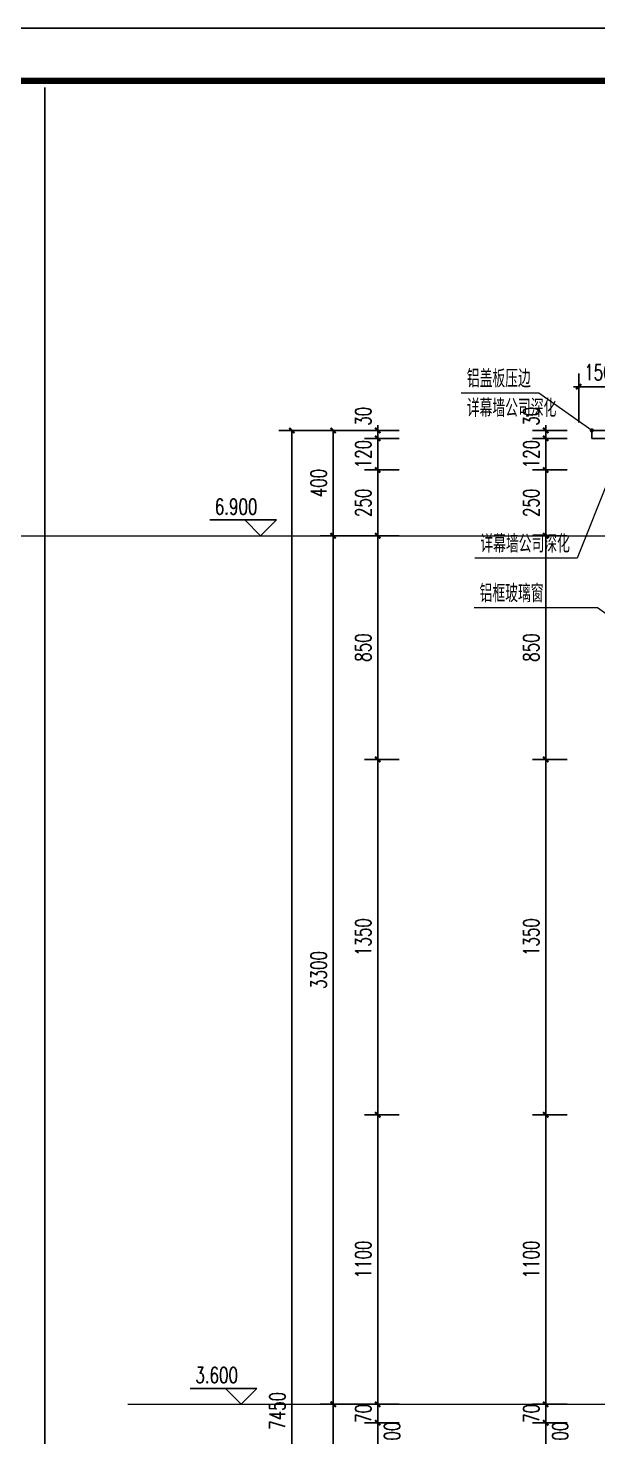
# Model space of a CAD drawing. Header units: millimetres. Extents: x -13830 to 215738, y -24143 to 193994.
# Drawn here: x 192873 to 195039, y 59605 to 64957 of the extents above; entities that cross this region are included whole.
import ezdxf

# ---------------------------------------------------------------- set-up
doc = ezdxf.new("R2010")
doc.units = ezdxf.units.MM
doc.header["$LTSCALE"] = 100
doc.linetypes.add('CENTER2', pattern=[28.575, 19.05, -3.175, 3.175, -3.175])
doc.linetypes.add('DOTE', pattern=[2.42, 2, -0.2, 0.02, -0.2])
doc.layers.get('0').update_dxf_attribs({"linetype": 'CONTINUOUS'})
doc.layers.get('DEFPOINTS').update_dxf_attribs({"linetype": 'CONTINUOUS'})
doc.layers.add('A-_ANOTGRID_E-', color=8, linetype='CENTER2', lineweight=5)
doc.layers.add('DIM_LEAD', color=3, linetype='CONTINUOUS', lineweight=13)
for name, color, linetype in [('DIM_ELEV', 3, 'CONTINUOUS'), ('MCST ELevations 1S$0$D-METAL', 74, 'CONTINUOUS'), ('PUB_DIM', 3, 'CONTINUOUS'), ('PUB_TEXT', 7, 'CONTINUOUS'), ('TK HAHA', 1, 'CONTINUOUS'), ('图框', 7, 'CONTINUOUS')]:
    doc.layers.add(name, color=color, linetype=linetype)
doc.styles.add('_TCH_DIM', font='SIMPLEX', dxfattribs={"bigfont": 'GBCBIG'})
doc.styles.add('_TCH_DIM_T3', font='SIMPLEX', dxfattribs={"width": 0.705882, "bigfont": 'GBCBIG'})
doc.dimstyles.new('_TCH_ARCH&&20', dxfattribs={"dimtxt": 59.5, "dimasz": 20, "dimexe": 50, "dimexo": 60, "dimgap": 25.25, "dimtad": 1, "dimdec": 0, "dimzin": 0, "dimdsep": 46, "dimtxsty": '_TCH_DIM_T3', "dimblk": 'ARCHTICK', "dimcen": 0.09, "dimclrt": 7, "dimazin": 2, "dimtfac": 1, "dimtdec": 0, "dimtix": 1, "dimtmove": 2, "dimatfit": 3, "dimfxl": 1, "dimtolj": 1, "dimtzin": 0, "dimarcsym": 0})

# ---------------------------------------------------------------- blocks, each defined once
blk = doc.blocks.new('TJAD_TK_A1')
at = {"layer": '图框'}
blk.add_line((1341.38, 950.45), (500.38, 950.45), dxfattribs=at)
at = {"layer": '图框', "const_width": 1.2}
blk.add_lwpolyline([(1331.38, 940.45), (525.38, 940.45), (525.38, 366.45), (1331.38, 366.45)], close=True, dxfattribs=at)
blk = doc.blocks.new('180703-expo')
at = {"layer": '图框'}
blk.add_blockref('TJAD_TK_A1', (-500.38, -356.45), dxfattribs=at)
blk = doc.blocks.new('_ArchTick')
at = {"color": 0, "linetype": 'ByBlock', "const_width": 0.4}
blk.add_lwpolyline([(-0.5, -0.5), (0.5, 0.5)], dxfattribs=at)
blk = doc.blocks.new('*D343')
at = {"layer": 'DEFPOINTS', "color": 0, "transparency": 16777216}
for p in [(194840.4, 59658.7), (194982.3, 59658.7), (194982.3, 59558.7)]:
    blk.add_point(p, dxfattribs=at)
at = {"layer": 'PUB_DIM', "color": 0, "lineweight": -2, "transparency": 16777216}
for p, q in [((194922.3, 59658.7), (194790.4, 59658.7)), ((194840.4, 59558.7), (194840.4, 59658.7)), ((194922.3, 59558.7), (194790.4, 59558.7))]:
    blk.add_line(p, q, dxfattribs=at)
at = {"layer": 'PUB_DIM', "color": 0, "lineweight": -2, "transparency": 16777216, "xscale": 20, "yscale": 20, "zscale": 20}
for p, rotation in [((194840.4, 59658.7), 90), ((194840.4, 59558.7), 270)]:
    blk.add_blockref('_ArchTick', p, dxfattribs=dict(at, rotation=rotation))
at = {"layer": 'PUB_DIM', "color": 7, "transparency": 16777216, "insert": (194895.4, 59608.7), "char_height": 59.5, "attachment_point": 5, "rotation": 90, "style": '_TCH_DIM_T3'}
blk.add_mtext('\\A1;100', dxfattribs=at)
blk = doc.blocks.new('*D344')
at = {"layer": 'DEFPOINTS', "color": 0, "transparency": 16777216}
for p in [(194840.4, 59728.7), (194982.3, 59728.7), (194982.3, 59658.7)]:
    blk.add_point(p, dxfattribs=at)
at = {"layer": 'PUB_DIM', "color": 0, "lineweight": -2, "transparency": 16777216}
for p, q in [((194840.4, 59728.7), (194840.4, 59748.7)), ((194922.3, 59728.7), (194790.4, 59728.7)), ((194840.4, 59658.7), (194840.4, 59728.7)), ((194922.3, 59658.7), (194790.4, 59658.7)), ((194840.4, 59658.7), (194840.4, 59638.7))]:
    blk.add_line(p, q, dxfattribs=at)
at = {"layer": 'PUB_DIM', "color": 0, "lineweight": -2, "transparency": 16777216, "xscale": 20, "yscale": 20, "zscale": 20}
for p, rotation in [((194840.4, 59728.7), 270), ((194840.4, 59658.7), 90)]:
    blk.add_blockref('_ArchTick', p, dxfattribs=dict(at, rotation=rotation))
at = {"layer": 'PUB_DIM', "color": 7, "transparency": 16777216, "insert": (194785.4, 59693.7), "char_height": 59.5, "attachment_point": 5, "rotation": 90, "style": '_TCH_DIM_T3'}
blk.add_mtext('\\A1;70', dxfattribs=at)
blk = doc.blocks.new('*D345')
at = {"layer": 'DEFPOINTS', "color": 0, "transparency": 16777216}
for p in [(194840.4, 60828.7), (194982.3, 60828.7), (194982.3, 59728.7)]:
    blk.add_point(p, dxfattribs=at)
at = {"layer": 'PUB_DIM', "color": 0, "lineweight": -2, "transparency": 16777216}
for p, q in [((194922.3, 60828.7), (194790.4, 60828.7)), ((194840.4, 59728.7), (194840.4, 60828.7)), ((194922.3, 59728.7), (194790.4, 59728.7))]:
    blk.add_line(p, q, dxfattribs=at)
at = {"layer": 'PUB_DIM', "color": 0, "lineweight": -2, "transparency": 16777216, "xscale": 20, "yscale": 20, "zscale": 20}
for p, rotation in [((194840.4, 60828.7), 90), ((194840.4, 59728.7), 270)]:
    blk.add_blockref('_ArchTick', p, dxfattribs=dict(at, rotation=rotation))
at = {"layer": 'PUB_DIM', "color": 7, "transparency": 16777216, "insert": (194785.4, 60278.7), "char_height": 59.5, "attachment_point": 5, "rotation": 90, "style": '_TCH_DIM_T3'}
blk.add_mtext('\\A1;1100', dxfattribs=at)
blk = doc.blocks.new('*D346')
at = {"layer": 'DEFPOINTS', "color": 0, "transparency": 16777216}
for p in [(194840.4, 62178.7), (194982.3, 62178.7), (194982.3, 60828.7)]:
    blk.add_point(p, dxfattribs=at)
at = {"layer": 'PUB_DIM', "color": 0, "lineweight": -2, "transparency": 16777216}
for p, q in [((194922.3, 62178.7), (194790.4, 62178.7)), ((194840.4, 60828.7), (194840.4, 62178.7)), ((194922.3, 60828.7), (194790.4, 60828.7))]:
    blk.add_line(p, q, dxfattribs=at)
at = {"layer": 'PUB_DIM', "color": 0, "lineweight": -2, "transparency": 16777216, "xscale": 20, "yscale": 20, "zscale": 20}
for p, rotation in [((194840.4, 62178.7), 90), ((194840.4, 60828.7), 270)]:
    blk.add_blockref('_ArchTick', p, dxfattribs=dict(at, rotation=rotation))
at = {"layer": 'PUB_DIM', "color": 7, "transparency": 16777216, "insert": (194785.4, 61503.7), "char_height": 59.5, "attachment_point": 5, "rotation": 90, "style": '_TCH_DIM_T3'}
blk.add_mtext('\\A1;1350', dxfattribs=at)
blk = doc.blocks.new('*D347')
at = {"layer": 'DEFPOINTS', "color": 0, "transparency": 16777216}
for p in [(194840.4, 63028.7), (194982.3, 63028.7), (194982.3, 62178.7)]:
    blk.add_point(p, dxfattribs=at)
at = {"layer": 'PUB_DIM', "color": 0, "lineweight": -2, "transparency": 16777216}
for p, q in [((194922.3, 63028.7), (194790.4, 63028.7)), ((194840.4, 62178.7), (194840.4, 63028.7)), ((194922.3, 62178.7), (194790.4, 62178.7))]:
    blk.add_line(p, q, dxfattribs=at)
at = {"layer": 'PUB_DIM', "color": 0, "lineweight": -2, "transparency": 16777216, "xscale": 20, "yscale": 20, "zscale": 20}
for p, rotation in [((194840.4, 63028.7), 90), ((194840.4, 62178.7), 270)]:
    blk.add_blockref('_ArchTick', p, dxfattribs=dict(at, rotation=rotation))
at = {"layer": 'PUB_DIM', "color": 7, "transparency": 16777216, "insert": (194785.4, 62603.7), "char_height": 59.5, "attachment_point": 5, "rotation": 90, "style": '_TCH_DIM_T3'}
blk.add_mtext('\\A1;850', dxfattribs=at)
blk = doc.blocks.new('*D348')
at = {"layer": 'DEFPOINTS', "color": 0, "transparency": 16777216}
for p in [(194840.4, 63278.7), (194982.3, 63278.7), (194982.3, 63028.7)]:
    blk.add_point(p, dxfattribs=at)
at = {"layer": 'PUB_DIM', "color": 0, "lineweight": -2, "transparency": 16777216}
for p, q in [((194922.3, 63278.7), (194790.4, 63278.7)), ((194840.4, 63028.7), (194840.4, 63278.7)), ((194922.3, 63028.7), (194790.4, 63028.7))]:
    blk.add_line(p, q, dxfattribs=at)
at = {"layer": 'PUB_DIM', "color": 0, "lineweight": -2, "transparency": 16777216, "xscale": 20, "yscale": 20, "zscale": 20}
for p, rotation in [((194840.4, 63278.7), 90), ((194840.4, 63028.7), 270)]:
    blk.add_blockref('_ArchTick', p, dxfattribs=dict(at, rotation=rotation))
at = {"layer": 'PUB_DIM', "color": 7, "transparency": 16777216, "insert": (194785.4, 63153.7), "char_height": 59.5, "attachment_point": 5, "rotation": 90, "style": '_TCH_DIM_T3'}
blk.add_mtext('\\A1;250', dxfattribs=at)
blk = doc.blocks.new('*D349')
at = {"layer": 'DEFPOINTS', "color": 0, "transparency": 16777216}
for p in [(194840.4, 63398.7), (194982.3, 63398.7), (194982.3, 63278.7)]:
    blk.add_point(p, dxfattribs=at)
at = {"layer": 'PUB_DIM', "color": 0, "lineweight": -2, "transparency": 16777216}
for p, q in [((194922.3, 63398.7), (194790.4, 63398.7)), ((194840.4, 63398.7), (194840.4, 63418.7)), ((194840.4, 63278.7), (194840.4, 63398.7)), ((194922.3, 63278.7), (194790.4, 63278.7)), ((194840.4, 63278.7), (194840.4, 63258.7))]:
    blk.add_line(p, q, dxfattribs=at)
at = {"layer": 'PUB_DIM', "color": 0, "lineweight": -2, "transparency": 16777216, "xscale": 20, "yscale": 20, "zscale": 20}
for p, rotation in [((194840.4, 63398.7), 270), ((194840.4, 63278.7), 90)]:
    blk.add_blockref('_ArchTick', p, dxfattribs=dict(at, rotation=rotation))
at = {"layer": 'PUB_DIM', "color": 7, "transparency": 16777216, "insert": (194785.4, 63338.7), "char_height": 59.5, "attachment_point": 5, "rotation": 90, "style": '_TCH_DIM_T3'}
blk.add_mtext('\\A1;120', dxfattribs=at)
blk = doc.blocks.new('*D350')
at = {"layer": 'DEFPOINTS', "color": 0, "transparency": 16777216}
for p in [(194840.4, 63428.7), (194982.3, 63428.7), (194982.3, 63398.7)]:
    blk.add_point(p, dxfattribs=at)
at = {"layer": 'PUB_DIM', "color": 0, "lineweight": -2, "transparency": 16777216}
for p, q in [((194922.3, 63428.7), (194790.4, 63428.7)), ((194840.4, 63428.7), (194840.4, 63448.7)), ((194840.4, 63398.7), (194840.4, 63428.7)), ((194922.3, 63398.7), (194790.4, 63398.7)), ((194840.4, 63398.7), (194840.4, 63378.7))]:
    blk.add_line(p, q, dxfattribs=at)
at = {"layer": 'PUB_DIM', "color": 0, "lineweight": -2, "transparency": 16777216, "xscale": 20, "yscale": 20, "zscale": 20}
for p, rotation in [((194840.4, 63428.7), 270), ((194840.4, 63398.7), 90)]:
    blk.add_blockref('_ArchTick', p, dxfattribs=dict(at, rotation=rotation))
at = {"layer": 'PUB_DIM', "color": 7, "transparency": 16777216, "insert": (194785.4, 63482.7), "char_height": 59.5, "attachment_point": 5, "rotation": 90, "style": '_TCH_DIM_T3'}
blk.add_mtext('\\A1;30', dxfattribs=at)
blk = doc.blocks.new('*D452')
at = {"layer": 'DEFPOINTS', "color": 0, "transparency": 16777216}
for p in [(195115.9, 63594.7), (194965.9, 63398.7), (195115.9, 63398.7)]:
    blk.add_point(p, dxfattribs=at)
at = {"layer": 'PUB_DIM', "color": 0, "lineweight": -2, "transparency": 16777216}
for p, q in [((194965.9, 63458.7), (194965.9, 63644.7)), ((195115.9, 63458.7), (195115.9, 63644.7)), ((194965.9, 63594.7), (194945.9, 63594.7)), ((194965.9, 63594.7), (195115.9, 63594.7)), ((195115.9, 63594.7), (195135.9, 63594.7))]:
    blk.add_line(p, q, dxfattribs=at)
at = {"layer": 'PUB_DIM', "color": 0, "lineweight": -2, "transparency": 16777216, "xscale": 20, "yscale": 20, "zscale": 20}
blk.add_blockref('_ArchTick', (194965.9, 63594.7), dxfattribs=at)
at = {"layer": 'PUB_DIM', "color": 0, "lineweight": -2, "transparency": 16777216, "xscale": 20, "yscale": 20, "zscale": 20, "rotation": 180}
blk.add_blockref('_ArchTick', (195115.9, 63594.7), dxfattribs=at)
at = {"layer": 'PUB_DIM', "color": 7, "transparency": 16777216, "insert": (195040.9, 63649.7), "char_height": 59.5, "attachment_point": 5, "style": '_TCH_DIM_T3'}
blk.add_mtext('\\A1;150', dxfattribs=at)
blk = doc.blocks.new('*D453')
at = {"layer": 'DEFPOINTS', "color": 0, "transparency": 16777216}
for p in [(193875.8, 63428.7), (194168.8, 63428.7), (194168.8, 55978.7)]:
    blk.add_point(p, dxfattribs=at)
at = {"layer": 'PUB_DIM', "color": 0, "lineweight": -2, "transparency": 16777216}
for p, q in [((194108.8, 63428.7), (193825.8, 63428.7)), ((193875.8, 55978.7), (193875.8, 63428.7)), ((194108.8, 55978.7), (193825.8, 55978.7))]:
    blk.add_line(p, q, dxfattribs=at)
at = {"layer": 'PUB_DIM', "color": 0, "lineweight": -2, "transparency": 16777216, "xscale": 20, "yscale": 20, "zscale": 20}
for p, rotation in [((193875.8, 63428.7), 90), ((193875.8, 55978.7), 270)]:
    blk.add_blockref('_ArchTick', p, dxfattribs=dict(at, rotation=rotation))
at = {"layer": 'PUB_DIM', "color": 7, "transparency": 16777216, "insert": (193820.8, 59703.7), "char_height": 59.5, "attachment_point": 5, "rotation": 90, "style": '_TCH_DIM_T3'}
blk.add_mtext('\\A1;7450', dxfattribs=at)
blk = doc.blocks.new('*D455')
at = {"layer": 'DEFPOINTS', "color": 0, "transparency": 16777216}
for p in [(194032.7, 59728.7), (194228.8, 59728.7), (194228.8, 56128.7)]:
    blk.add_point(p, dxfattribs=at)
at = {"layer": 'PUB_DIM', "color": 0, "lineweight": -2, "transparency": 16777216}
for p, q in [((194168.8, 59728.7), (193982.7, 59728.7)), ((194032.7, 56128.7), (194032.7, 59728.7)), ((194168.8, 56128.7), (193982.7, 56128.7))]:
    blk.add_line(p, q, dxfattribs=at)
at = {"layer": 'PUB_DIM', "color": 0, "lineweight": -2, "transparency": 16777216, "xscale": 20, "yscale": 20, "zscale": 20}
for p, rotation in [((194032.7, 59728.7), 90), ((194032.7, 56128.7), 270)]:
    blk.add_blockref('_ArchTick', p, dxfattribs=dict(at, rotation=rotation))
at = {"layer": 'PUB_DIM', "color": 7, "transparency": 16777216, "insert": (193977.7, 57928.7), "char_height": 59.5, "attachment_point": 5, "rotation": 90, "style": '_TCH_DIM_T3'}
blk.add_mtext('\\A1;3600', dxfattribs=at)
blk = doc.blocks.new('*D456')
at = {"layer": 'DEFPOINTS', "color": 0, "transparency": 16777216}
for p in [(194032.7, 63028.7), (194228.8, 63028.7), (194228.8, 59728.7)]:
    blk.add_point(p, dxfattribs=at)
at = {"layer": 'PUB_DIM', "color": 0, "lineweight": -2, "transparency": 16777216}
for p, q in [((194168.8, 63028.7), (193982.7, 63028.7)), ((194032.7, 59728.7), (194032.7, 63028.7)), ((194168.8, 59728.7), (193982.7, 59728.7))]:
    blk.add_line(p, q, dxfattribs=at)
at = {"layer": 'PUB_DIM', "color": 0, "lineweight": -2, "transparency": 16777216, "xscale": 20, "yscale": 20, "zscale": 20}
for p, rotation in [((194032.7, 63028.7), 90), ((194032.7, 59728.7), 270)]:
    blk.add_blockref('_ArchTick', p, dxfattribs=dict(at, rotation=rotation))
at = {"layer": 'PUB_DIM', "color": 7, "transparency": 16777216, "insert": (193977.7, 61378.7), "char_height": 59.5, "attachment_point": 5, "rotation": 90, "style": '_TCH_DIM_T3'}
blk.add_mtext('\\A1;3300', dxfattribs=at)
blk = doc.blocks.new('*D457')
at = {"layer": 'DEFPOINTS', "color": 0, "transparency": 16777216}
for p in [(194032.7, 63428.7), (194228.8, 63428.7), (194228.8, 63028.7)]:
    blk.add_point(p, dxfattribs=at)
at = {"layer": 'PUB_DIM', "color": 0, "lineweight": -2, "transparency": 16777216}
for p, q in [((194168.8, 63428.7), (193982.7, 63428.7)), ((194032.7, 63028.7), (194032.7, 63428.7)), ((194168.8, 63028.7), (193982.7, 63028.7))]:
    blk.add_line(p, q, dxfattribs=at)
at = {"layer": 'PUB_DIM', "color": 0, "lineweight": -2, "transparency": 16777216, "xscale": 20, "yscale": 20, "zscale": 20}
for p, rotation in [((194032.7, 63428.7), 90), ((194032.7, 63028.7), 270)]:
    blk.add_blockref('_ArchTick', p, dxfattribs=dict(at, rotation=rotation))
at = {"layer": 'PUB_DIM', "color": 7, "transparency": 16777216, "insert": (193977.7, 63228.7), "char_height": 59.5, "attachment_point": 5, "rotation": 90, "style": '_TCH_DIM_T3'}
blk.add_mtext('\\A1;400', dxfattribs=at)
blk = doc.blocks.new('*D471')
at = {"layer": 'DEFPOINTS', "color": 0, "transparency": 16777216}
for p in [(194201.8, 59658.7), (194343.7, 59658.7), (194343.7, 59558.7)]:
    blk.add_point(p, dxfattribs=at)
at = {"layer": 'PUB_DIM', "color": 0, "lineweight": -2, "transparency": 16777216}
for p, q in [((194283.7, 59658.7), (194151.8, 59658.7)), ((194201.8, 59558.7), (194201.8, 59658.7)), ((194283.7, 59558.7), (194151.8, 59558.7))]:
    blk.add_line(p, q, dxfattribs=at)
at = {"layer": 'PUB_DIM', "color": 0, "lineweight": -2, "transparency": 16777216, "xscale": 20, "yscale": 20, "zscale": 20}
for p, rotation in [((194201.8, 59658.7), 90), ((194201.8, 59558.7), 270)]:
    blk.add_blockref('_ArchTick', p, dxfattribs=dict(at, rotation=rotation))
at = {"layer": 'PUB_DIM', "color": 7, "transparency": 16777216, "insert": (194256.8, 59608.7), "char_height": 59.5, "attachment_point": 5, "rotation": 90, "style": '_TCH_DIM_T3'}
blk.add_mtext('\\A1;100', dxfattribs=at)
blk = doc.blocks.new('*D472')
at = {"layer": 'DEFPOINTS', "color": 0, "transparency": 16777216}
for p in [(194201.8, 59728.7), (194343.7, 59728.7), (194343.7, 59658.7)]:
    blk.add_point(p, dxfattribs=at)
at = {"layer": 'PUB_DIM', "color": 0, "lineweight": -2, "transparency": 16777216}
for p, q in [((194201.8, 59728.7), (194201.8, 59748.7)), ((194283.7, 59728.7), (194151.8, 59728.7)), ((194201.8, 59658.7), (194201.8, 59728.7)), ((194283.7, 59658.7), (194151.8, 59658.7)), ((194201.8, 59658.7), (194201.8, 59638.7))]:
    blk.add_line(p, q, dxfattribs=at)
at = {"layer": 'PUB_DIM', "color": 0, "lineweight": -2, "transparency": 16777216, "xscale": 20, "yscale": 20, "zscale": 20}
for p, rotation in [((194201.8, 59728.7), 270), ((194201.8, 59658.7), 90)]:
    blk.add_blockref('_ArchTick', p, dxfattribs=dict(at, rotation=rotation))
at = {"layer": 'PUB_DIM', "color": 7, "transparency": 16777216, "insert": (194146.8, 59693.7), "char_height": 59.5, "attachment_point": 5, "rotation": 90, "style": '_TCH_DIM_T3'}
blk.add_mtext('\\A1;70', dxfattribs=at)
blk = doc.blocks.new('*D473')
at = {"layer": 'DEFPOINTS', "color": 0, "transparency": 16777216}
for p in [(194201.8, 60828.7), (194343.7, 60828.7), (194343.7, 59728.7)]:
    blk.add_point(p, dxfattribs=at)
at = {"layer": 'PUB_DIM', "color": 0, "lineweight": -2, "transparency": 16777216}
for p, q in [((194283.7, 60828.7), (194151.8, 60828.7)), ((194201.8, 59728.7), (194201.8, 60828.7)), ((194283.7, 59728.7), (194151.8, 59728.7))]:
    blk.add_line(p, q, dxfattribs=at)
at = {"layer": 'PUB_DIM', "color": 0, "lineweight": -2, "transparency": 16777216, "xscale": 20, "yscale": 20, "zscale": 20}
for p, rotation in [((194201.8, 60828.7), 90), ((194201.8, 59728.7), 270)]:
    blk.add_blockref('_ArchTick', p, dxfattribs=dict(at, rotation=rotation))
at = {"layer": 'PUB_DIM', "color": 7, "transparency": 16777216, "insert": (194146.8, 60278.7), "char_height": 59.5, "attachment_point": 5, "rotation": 90, "style": '_TCH_DIM_T3'}
blk.add_mtext('\\A1;1100', dxfattribs=at)
blk = doc.blocks.new('*D474')
at = {"layer": 'DEFPOINTS', "color": 0, "transparency": 16777216}
for p in [(194201.8, 62178.7), (194343.7, 62178.7), (194343.7, 60828.7)]:
    blk.add_point(p, dxfattribs=at)
at = {"layer": 'PUB_DIM', "color": 0, "lineweight": -2, "transparency": 16777216}
for p, q in [((194283.7, 62178.7), (194151.8, 62178.7)), ((194201.8, 60828.7), (194201.8, 62178.7)), ((194283.7, 60828.7), (194151.8, 60828.7))]:
    blk.add_line(p, q, dxfattribs=at)
at = {"layer": 'PUB_DIM', "color": 0, "lineweight": -2, "transparency": 16777216, "xscale": 20, "yscale": 20, "zscale": 20}
for p, rotation in [((194201.8, 62178.7), 90), ((194201.8, 60828.7), 270)]:
    blk.add_blockref('_ArchTick', p, dxfattribs=dict(at, rotation=rotation))
at = {"layer": 'PUB_DIM', "color": 7, "transparency": 16777216, "insert": (194146.8, 61503.7), "char_height": 59.5, "attachment_point": 5, "rotation": 90, "style": '_TCH_DIM_T3'}
blk.add_mtext('\\A1;1350', dxfattribs=at)
blk = doc.blocks.new('*D475')
at = {"layer": 'DEFPOINTS', "color": 0, "transparency": 16777216}
for p in [(194201.8, 63028.7), (194343.7, 63028.7), (194343.7, 62178.7)]:
    blk.add_point(p, dxfattribs=at)
at = {"layer": 'PUB_DIM', "color": 0, "lineweight": -2, "transparency": 16777216}
for p, q in [((194283.7, 63028.7), (194151.8, 63028.7)), ((194201.8, 62178.7), (194201.8, 63028.7)), ((194283.7, 62178.7), (194151.8, 62178.7))]:
    blk.add_line(p, q, dxfattribs=at)
at = {"layer": 'PUB_DIM', "color": 0, "lineweight": -2, "transparency": 16777216, "xscale": 20, "yscale": 20, "zscale": 20}
for p, rotation in [((194201.8, 63028.7), 90), ((194201.8, 62178.7), 270)]:
    blk.add_blockref('_ArchTick', p, dxfattribs=dict(at, rotation=rotation))
at = {"layer": 'PUB_DIM', "color": 7, "transparency": 16777216, "insert": (194146.8, 62603.7), "char_height": 59.5, "attachment_point": 5, "rotation": 90, "style": '_TCH_DIM_T3'}
blk.add_mtext('\\A1;850', dxfattribs=at)
blk = doc.blocks.new('*D476')
at = {"layer": 'DEFPOINTS', "color": 0, "transparency": 16777216}
for p in [(194201.8, 63278.7), (194343.7, 63278.7), (194343.7, 63028.7)]:
    blk.add_point(p, dxfattribs=at)
at = {"layer": 'PUB_DIM', "color": 0, "lineweight": -2, "transparency": 16777216}
for p, q in [((194283.7, 63278.7), (194151.8, 63278.7)), ((194201.8, 63028.7), (194201.8, 63278.7)), ((194283.7, 63028.7), (194151.8, 63028.7))]:
    blk.add_line(p, q, dxfattribs=at)
at = {"layer": 'PUB_DIM', "color": 0, "lineweight": -2, "transparency": 16777216, "xscale": 20, "yscale": 20, "zscale": 20}
for p, rotation in [((194201.8, 63278.7), 90), ((194201.8, 63028.7), 270)]:
    blk.add_blockref('_ArchTick', p, dxfattribs=dict(at, rotation=rotation))
at = {"layer": 'PUB_DIM', "color": 7, "transparency": 16777216, "insert": (194146.8, 63153.7), "char_height": 59.5, "attachment_point": 5, "rotation": 90, "style": '_TCH_DIM_T3'}
blk.add_mtext('\\A1;250', dxfattribs=at)
blk = doc.blocks.new('*D477')
at = {"layer": 'DEFPOINTS', "color": 0, "transparency": 16777216}
for p in [(194201.8, 63398.7), (194343.7, 63398.7), (194343.7, 63278.7)]:
    blk.add_point(p, dxfattribs=at)
at = {"layer": 'PUB_DIM', "color": 0, "lineweight": -2, "transparency": 16777216}
for p, q in [((194283.7, 63398.7), (194151.8, 63398.7)), ((194201.8, 63398.7), (194201.8, 63418.7)), ((194201.8, 63278.7), (194201.8, 63398.7)), ((194283.7, 63278.7), (194151.8, 63278.7)), ((194201.8, 63278.7), (194201.8, 63258.7))]:
    blk.add_line(p, q, dxfattribs=at)
at = {"layer": 'PUB_DIM', "color": 0, "lineweight": -2, "transparency": 16777216, "xscale": 20, "yscale": 20, "zscale": 20}
for p, rotation in [((194201.8, 63398.7), 270), ((194201.8, 63278.7), 90)]:
    blk.add_blockref('_ArchTick', p, dxfattribs=dict(at, rotation=rotation))
at = {"layer": 'PUB_DIM', "color": 7, "transparency": 16777216, "insert": (194146.8, 63338.7), "char_height": 59.5, "attachment_point": 5, "rotation": 90, "style": '_TCH_DIM_T3'}
blk.add_mtext('\\A1;120', dxfattribs=at)
blk = doc.blocks.new('*D478')
at = {"layer": 'DEFPOINTS', "color": 0, "transparency": 16777216}
for p in [(194201.8, 63428.7), (194343.7, 63428.7), (194343.7, 63398.7)]:
    blk.add_point(p, dxfattribs=at)
at = {"layer": 'PUB_DIM', "color": 0, "lineweight": -2, "transparency": 16777216}
for p, q in [((194283.7, 63428.7), (194151.8, 63428.7)), ((194201.8, 63428.7), (194201.8, 63448.7)), ((194201.8, 63398.7), (194201.8, 63428.7)), ((194283.7, 63398.7), (194151.8, 63398.7)), ((194201.8, 63398.7), (194201.8, 63378.7))]:
    blk.add_line(p, q, dxfattribs=at)
at = {"layer": 'PUB_DIM', "color": 0, "lineweight": -2, "transparency": 16777216, "xscale": 20, "yscale": 20, "zscale": 20}
for p, rotation in [((194201.8, 63428.7), 270), ((194201.8, 63398.7), 90)]:
    blk.add_blockref('_ArchTick', p, dxfattribs=dict(at, rotation=rotation))
at = {"layer": 'PUB_DIM', "color": 7, "transparency": 16777216, "insert": (194146.8, 63482.7), "char_height": 59.5, "attachment_point": 5, "rotation": 90, "style": '_TCH_DIM_T3'}
blk.add_mtext('\\A1;30', dxfattribs=at)

msp = doc.modelspace()

# ---------------------------------------------------------------- linework, layer by layer
at = {"layer": 'A-_ANOTGRID_E-', "linetype": 'DOTE', "ltscale": 10}
for p, q in [((182749.3, 63028.7), (193400.9, 63028.7)), ((189381.3, 63028.7), (197118.2, 63028.7)), ((193252.4, 63028.7), (197005.6, 63028.7)), ((193252.4, 59728.7), (197005.6, 59728.7))]:
    msp.add_line(p, q, dxfattribs=at)
at = {"layer": 'DEFPOINTS'}
msp.add_line((192936.8, 64732.2), (192936.8, 53252.2), dxfattribs=at)
at = {"layer": 'DIM_ELEV'}
for p, q in [((193816.7, 63088.7), (193563.5, 63088.7)), ((193756.7, 63028.7), (193696.7, 63088.7)), ((193756.7, 63028.7), (193816.7, 63088.7)), ((193743, 59788.7), (193489.8, 59788.7)), ((193683, 59728.7), (193623, 59788.7)), ((193683, 59728.7), (193743, 59788.7))]:
    msp.add_line(p, q, dxfattribs=at)
at = {"layer": 'DIM_LEAD'}
for p, q in [((194814.7, 63570.9), (194519.7, 63570.9)), ((195015.9, 63428.7), (194814.7, 63570.9)), ((195085.9, 63257.7), (194960.6, 62943.4)), ((194960.6, 62943.4), (194571, 62943.4)), ((195037.3, 62754.9), (194568.3, 62754.9)), ((195162.6, 62664.8), (195037.3, 62754.9))]:
    msp.add_line(p, q, dxfattribs=at)
at = {"layer": 'DIM_LEAD', "const_width": 8}
msp.add_lwpolyline([(195019.1, 63426.4, 1), (195012.6, 63431, 1)], format="xyb", close=True, dxfattribs=at)
at = {"layer": 'MCST ELevations 1S$0$D-METAL'}
msp.add_lwpolyline([(197005.6, 63428.7), (195015.9, 63428.7), (195015.9, 63398.7), (197005.6, 63398.7)], dxfattribs=at)
at = {"layer": 'TK HAHA', "color": 1}
msp.add_lwpolyline([(182098.2, 53077.2), (182098.2, 64957.2), (198918.2, 64957.2), (198918.2, 53077.2)], close=True, dxfattribs=at)

# ---------------------------------------------------------------- block references
at = {"xscale": 20, "yscale": 20, "zscale": 20}
msp.add_blockref('180703-expo', (182098.2, 53077.2), dxfattribs=at)

# ---------------------------------------------------------------- texts
at = {"layer": 'PUB_TEXT', "style": '_TCH_DIM'}
for s, p in [('铝盖板压边', (194540.7, 63591.9)), ('详幕墙公司深化', (194540.7, 63479.9)), ('详幕墙公司深化', (194592, 62964.4)), ('铝框玻璃窗', (194589.3, 62775.9))]:
    msp.add_text(s, height=67.52, dxfattribs=at).set_placement(p)
at = {"layer": 'PUB_TEXT', "style": '_TCH_DIM', "width": 0.705882}
for s, p in [('6.900', (193582.7, 63109.7)), ('3.600', (193509, 59809.7))]:
    msp.add_text(s, height=59.5, dxfattribs=at).set_placement(p)

# ---------------------------------------------------------------- dimensions: what is measured, and where the dimension line sits
at = {"layer": 'PUB_DIM'}
for p1, p2, distance, picture, middle in [((194965.9, 63398.7), (195115.9, 63398.7), 196, '*D452', (195040.9, 63649.7)), ((194168.8, 55978.7), (194168.8, 63428.7), 293, '*D453', (193820.8, 59703.7)), ((194228.8, 63028.7), (194228.8, 63428.7), 196.1, '*D457', (193977.7, 63228.7)), ((194343.7, 63278.7), (194343.7, 63398.7), 141.9, '*D477', (194146.8, 63338.7)), ((194982.3, 63278.7), (194982.3, 63398.7), 141.9, '*D349', (194785.4, 63338.7)), ((194343.7, 63028.7), (194343.7, 63278.7), 141.9, '*D476', (194146.8, 63153.7)), ((194982.3, 63028.7), (194982.3, 63278.7), 141.9, '*D348', (194785.4, 63153.7)), ((194228.8, 59728.7), (194228.8, 63028.7), 196.1, '*D456', (193977.7, 61378.7)), ((194343.7, 62178.7), (194343.7, 63028.7), 141.9, '*D475', (194146.8, 62603.7)), ((194982.3, 62178.7), (194982.3, 63028.7), 141.9, '*D347', (194785.4, 62603.7)), ((194343.7, 60828.7), (194343.7, 62178.7), 141.9, '*D474', (194146.8, 61503.7)), ((194982.3, 60828.7), (194982.3, 62178.7), 141.9, '*D346', (194785.4, 61503.7)), ((194343.7, 59728.7), (194343.7, 60828.7), 141.9, '*D473', (194146.8, 60278.7)), ((194982.3, 59728.7), (194982.3, 60828.7), 141.9, '*D345', (194785.4, 60278.7)), ((194228.8, 56128.7), (194228.8, 59728.7), 196.1, '*D455', (193977.7, 57928.7)), ((194343.7, 59658.7), (194343.7, 59728.7), 141.9, '*D472', (194146.8, 59693.7)), ((194982.3, 59658.7), (194982.3, 59728.7), 141.9, '*D344', (194785.4, 59693.7))]:
    dim = msp.add_aligned_dim(p1=p1, p2=p2, distance=distance, dimstyle='_TCH_ARCH&&20', dxfattribs=at)
    dim.commit()
    dim.dimension.update_dxf_attribs({"geometry": picture, "text_midpoint": middle})
for base, p1, p2, picture, middle in [((194201.8, 63428.7), (194343.7, 63398.7), (194343.7, 63428.7), '*D478', (194146.8, 63482.7)), ((194840.4, 63428.7), (194982.3, 63398.7), (194982.3, 63428.7), '*D350', (194785.4, 63482.7)), ((194201.8, 59658.7), (194343.7, 59558.7), (194343.7, 59658.7), '*D471', (194256.8, 59608.7)), ((194840.4, 59658.7), (194982.3, 59558.7), (194982.3, 59658.7), '*D343', (194895.4, 59608.7))]:
    dim = msp.add_linear_dim(base=base, p1=p1, p2=p2, angle=90, dimstyle='_TCH_ARCH&&20', dxfattribs=at)
    dim.commit()
    dim.dimension.update_dxf_attribs({"geometry": picture, "text_midpoint": middle, "dimtype": 129})

doc.saveas('drawing.dxf')
